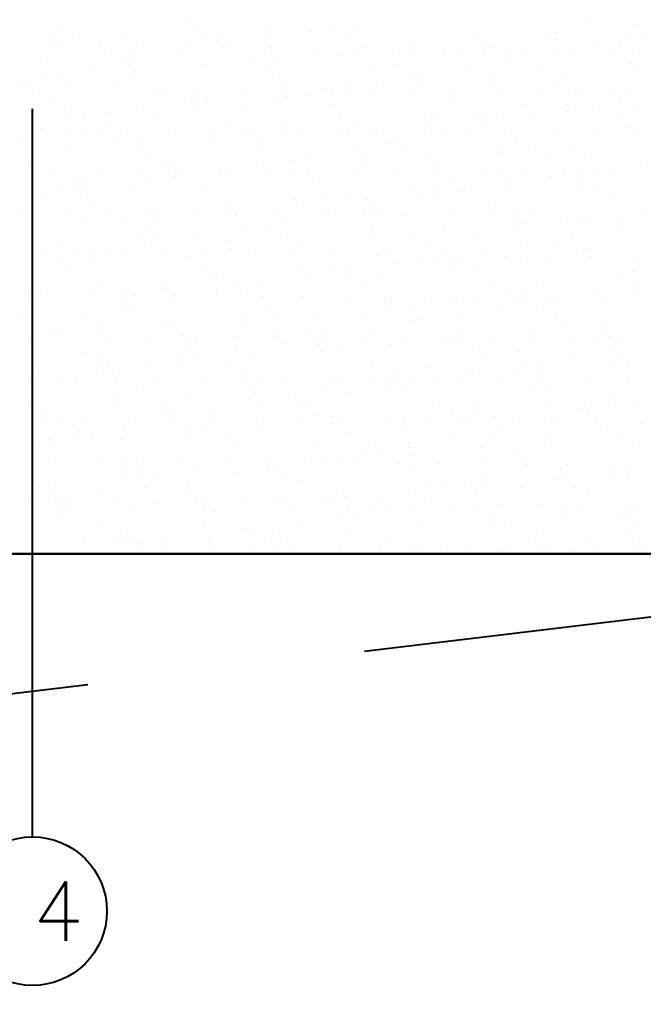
# Model space of a CAD drawing. Header units: millimetres. Extents: x -3 to 53, y -269 to 39.
# Drawn here: x 29.882 to 31.98, y 18.893 to 22.2 of the extents above; entities that cross this region are included whole.
import ezdxf
from ezdxf.enums import TextEntityAlignment as Align
from ezdxf.xclip import XClip

# ---------------------------------------------------------------- set-up
doc = ezdxf.new("R2010")
doc.units = ezdxf.units.MM
doc.header["$LTSCALE"] = 15
doc.header["$XCLIPFRAME"] = 2
for name, pattern in [('ACAD_ISO07W100', [3, 0, -3]), ('HIDDEN2', [0.1875, 0.125, -0.0625]), ('PHANTOM', [63.5, 31.75, -6.35, 6.35, -6.35, 6.35, -6.35]), ('PHANTOM2', [1.25, 0.625, -0.125, 0.125, -0.125, 0.125, -0.125])]:
    doc.linetypes.add(name, pattern=pattern)
doc.layers.get('0').update_dxf_attribs({"color": 250})
for name, color, linetype in [('A-EJES', 251, 'PHANTOM'), ('A-MURO BAJO', 251, 'Continuous'), ('A-PROYECCIONES', 250, 'HIDDEN2'), ('DLP_VERDE', 250, 'Continuous')]:
    doc.layers.add(name, color=color, linetype=linetype)
doc.layers.add('A-MUROS', color=252, linetype='Continuous', lineweight=30)
doc.styles.add('R80', font='ARIALN.TTF', dxfattribs={"height": 2.03})
doc.styles.add('ROMANS', font='romans.shx', dxfattribs={"width": 0.8})

# ---------------------------------------------------------------- blocks, each defined once
blk = doc.blocks.new('A$C9f73720c')
at = {"layer": 'A-MURO BAJO'}
blk.add_line((67.3776, 127.5973, 0), (61.6241, 108.7505, 0), dxfattribs=at)
at = {"layer": 'A-PROYECCIONES'}
blk.add_line((57.9161, 84.0296, 0), (65.9466, 129.074, 0), dxfattribs=at)
at = {"layer": 'DLP_VERDE'}
blk.add_line((67.3776, 127.5973), (61.6244, 108.7504), dxfattribs=at)
at = {"layer": 'DLP_VERDE', "linetype": 'Continuous'}
for p, q in [((61.0796, 113.0621), (61.0796, 113.0621)), ((61.124, 113.064), (61.124, 113.064)), ((61.1684, 113.0355), (61.1684, 113.0355)), ((61.0909, 113.0136), (61.0909, 113.0136)), ((61.1146, 112.9863), (61.1146, 112.9863)), ((61.1949, 112.9999), (61.1949, 112.9999)), ((61.217, 112.997), (61.217, 112.997)), ((61.1366, 112.9506), (61.1366, 112.9506)), ((61.2829, 112.9513), (61.2829, 112.9513)), ((61.3359, 112.9813), (61.3359, 112.9813)), ((61.4311, 112.9583), (61.4311, 112.9583)), ((61.2661, 112.9209), (61.2661, 112.9209)), ((61.3105, 112.9228), (61.3105, 112.9228)), ((61.3957, 112.9344), (61.3957, 112.9344)), ((61.5193, 112.9319), (61.5193, 112.9319)), ((61.0248, 112.904), (61.0248, 112.904)), ((61.1063, 112.9139), (61.1063, 112.9139)), ((61.3613, 112.9028), (61.3613, 112.9028)), ((61.3076, 112.8536), (61.3076, 112.8536)), ((61.6785, 112.884), (61.6785, 112.884)), ((61.0959, 112.8217), (61.0959, 112.8217)), ((61.534, 112.8212), (61.534, 112.8212)), ((61.2394, 112.8135), (61.2394, 112.8135)), ((61.3857, 112.8142), (61.3857, 112.8142)), ((61.5887, 112.8017), (61.5887, 112.8017)), ((61.6775, 112.813), (61.6775, 112.813)), ((61.7058, 112.7908), (61.7058, 112.7908)), ((61.8237, 112.8136), (61.8237, 112.8136)), ((61.8656, 112.7978), (61.8656, 112.7978)), ((61.91, 112.7997), (61.91, 112.7997)), ((61.9252, 112.8005), (61.9252, 112.8005)), ((61.0208, 112.7827), (61.0208, 112.7827)), ((61.0396, 112.7617), (61.0396, 112.7617)), ((61.0428, 112.7798), (61.0428, 112.7798)), ((61.084, 112.7636), (61.084, 112.7636)), ((61.1618, 112.7641), (61.1618, 112.7641)), ((61.2178, 112.7713), (61.2178, 112.7713)), ((61.2928, 112.7727), (61.2928, 112.7727)), ((61.4526, 112.7797), (61.4526, 112.7797)), ((61.497, 112.7817), (61.497, 112.7817)), ((61.5543, 112.7701), (61.5543, 112.7701)), ((61.1834, 112.7398), (61.1834, 112.7398)), ((61.2658, 112.7505), (61.2658, 112.7505)), ((61.2878, 112.7476), (61.2878, 112.7476)), ((61.4068, 112.7319), (61.4068, 112.7319)), ((61.5006, 112.7209), (61.5006, 112.7209)), ((61.8715, 112.7513), (61.8715, 112.7513)), ((61.1296, 112.6905), (61.1296, 112.6905)), ((61.5108, 112.7182), (61.5108, 112.7182)), ((61.5329, 112.7153), (61.5329, 112.7153)), ((61.6518, 112.6996), (61.6518, 112.6996)), ((61.7558, 112.6859), (61.7558, 112.6859)), ((62.1526, 112.6994), (62.1526, 112.6994)), ((61.0505, 112.6776), (61.0505, 112.6776)), ((61.1988, 112.6846), (61.1988, 112.6846)), ((61.3423, 112.6764), (61.3423, 112.6764)), ((61.4885, 112.6771), (61.4885, 112.6771)), ((61.6368, 112.6841), (61.6368, 112.6841)), ((61.7779, 112.683), (61.7779, 112.683)), ((61.7803, 112.6759), (61.7803, 112.6759)), ((61.7817, 112.669), (61.7817, 112.669)), ((61.8969, 112.6674), (61.8969, 112.6674)), ((61.9266, 112.6765), (61.9266, 112.6765)), ((62.0009, 112.6537), (62.0009, 112.6537)), ((62.0521, 112.6566), (62.0521, 112.6566)), ((62.0749, 112.6836), (62.0749, 112.6836)), ((62.0965, 112.6585), (62.0965, 112.6585)), ((62.1182, 112.6678), (62.1182, 112.6678)), ((62.2183, 112.6753), (62.2183, 112.6753)), ((62.3052, 112.6676), (62.3052, 112.6676)), ((62.3646, 112.676), (62.3646, 112.676)), ((61.2261, 112.6205), (61.2261, 112.6205)), ((61.2705, 112.6225), (61.2705, 112.6225)), ((61.4108, 112.6386), (61.4108, 112.6386)), ((61.4793, 112.6316), (61.4793, 112.6316)), ((61.6391, 112.6385), (61.6391, 112.6385)), ((61.6835, 112.6405), (61.6835, 112.6405)), ((61.7473, 112.6375), (61.7473, 112.6375)), ((61.8923, 112.6496), (61.8923, 112.6496)), ((62.0229, 112.6508), (62.0229, 112.6508)), ((62.1419, 112.6351), (62.1419, 112.6351)), ((62.2459, 112.6214), (62.2459, 112.6214)), ((62.4354, 112.6489), (62.4354, 112.6489)), ((61.0398, 112.6083), (61.0398, 112.6083)), ((61.0663, 112.6135), (61.0663, 112.6135)), ((61.3764, 112.6071), (61.3764, 112.6071)), ((61.6935, 112.5882), (61.6935, 112.5882)), ((62.0645, 112.6186), (62.0645, 112.6186)), ((62.2679, 112.6185), (62.2679, 112.6185)), ((62.3869, 112.6029), (62.3869, 112.6029)), ((62.4909, 112.5892), (62.4909, 112.5892)), ((61.0054, 112.5767), (61.0054, 112.5767)), ((61.3226, 112.5578), (61.3226, 112.5578)), ((62.3456, 112.5667), (62.3456, 112.5667)), ((62.513, 112.5863), (62.513, 112.5863)), ((62.632, 112.5706), (62.632, 112.5706)), ((62.6821, 112.5655), (62.6821, 112.5655)), ((62.736, 112.5569), (62.736, 112.5569)), ((62.758, 112.554), (62.758, 112.554)), ((60.9517, 112.5275), (60.9517, 112.5275)), ((60.9876, 112.5469), (60.9876, 112.5469)), ((61.0071, 112.5398), (61.0071, 112.5398)), ((61.0916, 112.5333), (61.0916, 112.5333)), ((61.1137, 112.5304), (61.1137, 112.5304)), ((61.1533, 112.5405), (61.1533, 112.5405)), ((61.3016, 112.5475), (61.3016, 112.5475)), ((61.4451, 112.5393), (61.4451, 112.5393)), ((61.5914, 112.54), (61.5914, 112.54)), ((61.7397, 112.547), (61.7397, 112.547)), ((61.8831, 112.5388), (61.8831, 112.5388)), ((61.9747, 112.5363), (61.9747, 112.5363)), ((62.0294, 112.5394), (62.0294, 112.5394)), ((62.1777, 112.5465), (62.1777, 112.5465)), ((62.3112, 112.5351), (62.3112, 112.5351)), ((62.3212, 112.5382), (62.3212, 112.5382)), ((62.4674, 112.5389), (62.4674, 112.5389)), ((62.4917, 112.5265), (62.4917, 112.5265)), ((62.6157, 112.5459), (62.6157, 112.5459)), ((62.6516, 112.5334), (62.6516, 112.5334)), ((62.696, 112.5354), (62.696, 112.5354)), ((62.7592, 112.5377), (62.7592, 112.5377)), ((61.2327, 112.5147), (61.2327, 112.5147)), ((61.3367, 112.501), (61.3367, 112.501)), ((61.3587, 112.4981), (61.3587, 112.4981)), ((61.6037, 112.5059), (61.6037, 112.5059)), ((61.6658, 112.4904), (61.6658, 112.4904)), ((61.8256, 112.4974), (61.8256, 112.4974)), ((61.87, 112.4993), (61.87, 112.4993)), ((61.9403, 112.5048), (61.9403, 112.5048)), ((62.0788, 112.5084), (62.0788, 112.5084)), ((62.2386, 112.5154), (62.2386, 112.5154)), ((62.283, 112.5173), (62.283, 112.5173)), ((62.6284, 112.5162), (62.6284, 112.5162)), ((60.9997, 112.4613), (60.9997, 112.4613)), ((61.0441, 112.4632), (61.0441, 112.4632)), ((61.2328, 112.4756), (61.2328, 112.4756)), ((61.2528, 112.4724), (61.2528, 112.4724)), ((61.4126, 112.4793), (61.4126, 112.4793)), ((61.457, 112.4813), (61.457, 112.4813)), ((61.4777, 112.4824), (61.4777, 112.4824)), ((61.5693, 112.4744), (61.5693, 112.4744)), ((61.5817, 112.4687), (61.5817, 112.4687)), ((61.6037, 112.4658), (61.6037, 112.4658)), ((61.8865, 112.4555), (61.8865, 112.4555)), ((62.2574, 112.4859), (62.2574, 112.4859)), ((61.1984, 112.444), (61.1984, 112.444)), ((61.5156, 112.4251), (61.5156, 112.4251)), ((61.7227, 112.4502), (61.7227, 112.4502)), ((61.8267, 112.4365), (61.8267, 112.4365)), ((61.8488, 112.4336), (61.8488, 112.4336)), ((62.5386, 112.434), (62.5386, 112.434)), ((60.9664, 112.4109), (60.9664, 112.4109)), ((61.1099, 112.4027), (61.1099, 112.4027)), ((61.1447, 112.3948), (61.1447, 112.3948)), ((61.2562, 112.4034), (61.2562, 112.4034)), ((61.4045, 112.4104), (61.4045, 112.4104)), ((61.5479, 112.4022), (61.5479, 112.4022)), ((61.6942, 112.4028), (61.6942, 112.4028)), ((61.8425, 112.4099), (61.8425, 112.4099)), ((61.9677, 112.4179), (61.9677, 112.4179)), ((61.986, 112.4016), (61.986, 112.4016)), ((62.0717, 112.4042), (62.0717, 112.4042)), ((62.0938, 112.4013), (62.0938, 112.4013)), ((62.1322, 112.4023), (62.1322, 112.4023)), ((62.1676, 112.4036), (62.1676, 112.4036)), ((62.2805, 112.4094), (62.2805, 112.4094)), ((62.424, 112.4011), (62.424, 112.4011)), ((62.5042, 112.4024), (62.5042, 112.4024)), ((62.5703, 112.4018), (62.5703, 112.4018)), ((62.7186, 112.4088), (62.7186, 112.4088)), ((61.7967, 112.3732), (61.7967, 112.3732)), ((62.0121, 112.3562), (62.0121, 112.3562)), ((62.0565, 112.3581), (62.0565, 112.3581)), ((62.1332, 112.3721), (62.1332, 112.3721)), ((62.2128, 112.3857), (62.2128, 112.3857)), ((62.2653, 112.3673), (62.2653, 112.3673)), ((62.3168, 112.372), (62.3168, 112.372)), ((62.3388, 112.3691), (62.3388, 112.3691)), ((62.4251, 112.3742), (62.4251, 112.3742)), ((62.4695, 112.3762), (62.4695, 112.3762)), ((62.6782, 112.3853), (62.6782, 112.3853)), ((61.2306, 112.3221), (61.2306, 112.3221)), ((61.4258, 112.3429), (61.4258, 112.3429)), ((61.4393, 112.3312), (61.4393, 112.3312)), ((61.5991, 112.3382), (61.5991, 112.3382)), ((61.6435, 112.3401), (61.6435, 112.3401)), ((61.7623, 112.3417), (61.7623, 112.3417)), ((61.8523, 112.3492), (61.8523, 112.3492)), ((62.0795, 112.3228), (62.0795, 112.3228)), ((62.4504, 112.3532), (62.4504, 112.3532)), ((62.4578, 112.3534), (62.4578, 112.3534)), ((62.5618, 112.3397), (62.5618, 112.3397)), ((62.5838, 112.3368), (62.5838, 112.3368)), ((60.9175, 112.3161), (60.9175, 112.3161)), ((60.9395, 112.3132), (60.9395, 112.3132)), ((61.0263, 112.3132), (61.0263, 112.3132)), ((61.0549, 112.3125), (61.0549, 112.3125)), ((61.0585, 112.2975), (61.0585, 112.2975)), ((61.1862, 112.3201), (61.1862, 112.3201)), ((61.3914, 112.3113), (61.3914, 112.3113)), ((61.7086, 112.2924), (61.7086, 112.2924)), ((62.7028, 112.3211), (62.7028, 112.3211)), ((60.921, 112.2668), (60.921, 112.2668)), ((61.0204, 112.281), (61.0204, 112.281)), ((61.0693, 112.2738), (61.0693, 112.2738)), ((61.1625, 112.2838), (61.1625, 112.2838)), ((61.1845, 112.2809), (61.1845, 112.2809)), ((61.2127, 112.2656), (61.2127, 112.2656)), ((61.3035, 112.2652), (61.3035, 112.2652)), ((61.3376, 112.2621), (61.3376, 112.2621)), ((61.359, 112.2663), (61.359, 112.2663)), ((61.5073, 112.2733), (61.5073, 112.2733)), ((61.6508, 112.2651), (61.6508, 112.2651)), ((61.797, 112.2657), (61.797, 112.2657)), ((61.9453, 112.2728), (61.9453, 112.2728)), ((62.0888, 112.2645), (62.0888, 112.2645)), ((62.2351, 112.2652), (62.2351, 112.2652)), ((62.3606, 112.2709), (62.3606, 112.2709)), ((62.3834, 112.2722), (62.3834, 112.2722)), ((62.5268, 112.264), (62.5268, 112.264)), ((62.6731, 112.2647), (62.6731, 112.2647)), ((62.6971, 112.2697), (62.6971, 112.2697)), ((60.9667, 112.2317), (60.9667, 112.2317)), ((61.4075, 112.2515), (61.4075, 112.2515)), ((61.4296, 112.2486), (61.4296, 112.2486)), ((61.5486, 112.233), (61.5486, 112.233)), ((61.9897, 112.2405), (61.9897, 112.2405)), ((62.3262, 112.2394), (62.3262, 112.2394)), ((62.4518, 112.2261), (62.4518, 112.2261)), ((62.6116, 112.2331), (62.6116, 112.2331)), ((62.656, 112.235), (62.656, 112.235)), ((61.6188, 112.2102), (61.6188, 112.2102)), ((61.6258, 112.19), (61.6258, 112.19)), ((61.6526, 112.2193), (61.6526, 112.2193)), ((61.6746, 112.2164), (61.6746, 112.2164)), ((61.7856, 112.197), (61.7856, 112.197)), ((61.7936, 112.2007), (61.7936, 112.2007)), ((61.83, 112.1989), (61.83, 112.1989)), ((61.9553, 112.209), (61.9553, 112.209)), ((62.0388, 112.208), (62.0388, 112.208)), ((62.1986, 112.215), (62.1986, 112.215)), ((62.243, 112.217), (62.243, 112.217)), ((62.2725, 112.1901), (62.2725, 112.1901)), ((62.6434, 112.2205), (62.6434, 112.2205)), ((60.9597, 112.1609), (60.9597, 112.1609)), ((61.0041, 112.1629), (61.0041, 112.1629)), ((61.2128, 112.172), (61.2128, 112.172)), ((61.2478, 112.1798), (61.2478, 112.1798)), ((61.3727, 112.179), (61.3727, 112.179)), ((61.4171, 112.1809), (61.4171, 112.1809)), ((61.5844, 112.1786), (61.5844, 112.1786)), ((61.8976, 112.187), (61.8976, 112.187)), ((61.9015, 112.1598), (61.9015, 112.1598)), ((61.9196, 112.1841), (61.9196, 112.1841)), ((62.0386, 112.1685), (62.0386, 112.1685)), ((60.7998, 112.154), (60.7998, 112.154)), ((60.8769, 112.1494), (60.8769, 112.1494)), ((60.8775, 112.129), (60.8775, 112.129)), ((61.0238, 112.1297), (61.0238, 112.1297)), ((61.1721, 112.1367), (61.1721, 112.1367)), ((61.2134, 112.1483), (61.2134, 112.1483)), ((61.3156, 112.1285), (61.3156, 112.1285)), ((61.4619, 112.1292), (61.4619, 112.1292)), ((61.5306, 112.1294), (61.5306, 112.1294)), ((61.6101, 112.1362), (61.6101, 112.1362)), ((61.7536, 112.128), (61.7536, 112.128)), ((61.8999, 112.1286), (61.8999, 112.1286)), ((62.0482, 112.1357), (62.0482, 112.1357)), ((62.1426, 112.1548), (62.1426, 112.1548)), ((62.1646, 112.1519), (62.1646, 112.1519)), ((62.1916, 112.1274), (62.1916, 112.1274)), ((62.2836, 112.1362), (62.2836, 112.1362)), ((62.3379, 112.1281), (62.3379, 112.1281)), ((62.4862, 112.1351), (62.4862, 112.1351)), ((62.5536, 112.1382), (62.5536, 112.1382)), ((62.6297, 112.1269), (62.6297, 112.1269)), ((60.8425, 112.1179), (60.8425, 112.1179)), ((61.1597, 112.099), (61.1597, 112.099)), ((62.1827, 112.1078), (62.1827, 112.1078)), ((62.3876, 112.1225), (62.3876, 112.1225)), ((62.4097, 112.1196), (62.4097, 112.1196)), ((62.5192, 112.1067), (62.5192, 112.1067)), ((62.5287, 112.1039), (62.5287, 112.1039)), ((60.7887, 112.0686), (60.7887, 112.0686)), ((60.8843, 112.0803), (60.8843, 112.0803)), ((60.9883, 112.0666), (60.9883, 112.0666)), ((61.0104, 112.0637), (61.0104, 112.0637)), ((61.8117, 112.0775), (61.8117, 112.0775)), ((62.0165, 112.0578), (62.0165, 112.0578)), ((62.1483, 112.0763), (62.1483, 112.0763)), ((62.2253, 112.0669), (62.2253, 112.0669)), ((62.3851, 112.0739), (62.3851, 112.0739)), ((62.4295, 112.0758), (62.4295, 112.0758)), ((62.6327, 112.0902), (62.6327, 112.0902)), ((62.6383, 112.0849), (62.6383, 112.0849)), ((61.1294, 112.048), (61.1294, 112.048)), ((61.2334, 112.0343), (61.2334, 112.0343)), ((61.2554, 112.0314), (61.2554, 112.0314)), ((61.3993, 112.0308), (61.3993, 112.0308)), ((61.4408, 112.0471), (61.4408, 112.0471)), ((61.5592, 112.0378), (61.5592, 112.0378)), ((61.6036, 112.0397), (61.6036, 112.0397)), ((61.7773, 112.0459), (61.7773, 112.0459)), ((61.8123, 112.0488), (61.8123, 112.0488)), ((61.9721, 112.0558), (61.9721, 112.0558)), ((62.0945, 112.0271), (62.0945, 112.0271)), ((62.4654, 112.0574), (62.4654, 112.0574)), ((60.7776, 112.0037), (60.7776, 112.0037)), ((60.8369, 112.0001), (60.8369, 112.0001)), ((60.9804, 111.9919), (60.9804, 111.9919)), ((60.9863, 112.0128), (60.9863, 112.0128)), ((61.0699, 112.0167), (61.0699, 112.0167)), ((61.1267, 111.9926), (61.1267, 111.9926)), ((61.1462, 112.0198), (61.1462, 112.0198)), ((61.1906, 112.0217), (61.1906, 112.0217)), ((61.2749, 111.9996), (61.2749, 111.9996)), ((61.3744, 112.0158), (61.3744, 112.0158)), ((61.4064, 112.0156), (61.4064, 112.0156)), ((61.4184, 111.9914), (61.4184, 111.9914)), ((61.4784, 112.0021), (61.4784, 112.0021)), ((61.5004, 111.9992), (61.5004, 111.9992)), ((61.5647, 111.9921), (61.5647, 111.9921)), ((61.713, 111.9991), (61.713, 111.9991)), ((61.7236, 111.9967), (61.7236, 111.9967)), ((62.0027, 111.9915), (62.0027, 111.9915)), ((62.151, 111.9986), (62.151, 111.9986)), ((62.589, 111.998), (62.589, 111.998)), ((61.0355, 111.9852), (61.0355, 111.9852)), ((61.3527, 111.9663), (61.3527, 111.9663)), ((61.6194, 111.9835), (61.6194, 111.9835)), ((61.7234, 111.9698), (61.7234, 111.9698)), ((61.7455, 111.9669), (61.7455, 111.9669)), ((61.8564, 111.9909), (61.8564, 111.9909)), ((62.2945, 111.9903), (62.2945, 111.9903)), ((62.3756, 111.9751), (62.3756, 111.9751)), ((62.4408, 111.991), (62.4408, 111.991)), ((60.9817, 111.936), (60.9817, 111.936)), ((61.8644, 111.9513), (61.8644, 111.9513)), ((61.9684, 111.9376), (61.9684, 111.9376)), ((61.9905, 111.9347), (61.9905, 111.9347)), ((62.0047, 111.9448), (62.0047, 111.9448)), ((62.3412, 111.9436), (62.3412, 111.9436)), ((62.4118, 111.9257), (62.4118, 111.9257)), ((62.5716, 111.9327), (62.5716, 111.9327)), ((61.6338, 111.9144), (61.6338, 111.9144)), ((61.7457, 111.8966), (61.7457, 111.8966)), ((61.7901, 111.8986), (61.7901, 111.8986)), ((61.9703, 111.9132), (61.9703, 111.9132)), ((61.9988, 111.9077), (61.9988, 111.9077)), ((62.1095, 111.919), (62.1095, 111.919)), ((62.1586, 111.9146), (62.1586, 111.9146)), ((62.203, 111.9166), (62.203, 111.9166)), ((62.2135, 111.9053), (62.2135, 111.9053)), ((62.2355, 111.9024), (62.2355, 111.9024)), ((62.2875, 111.8944), (62.2875, 111.8944)), ((60.7102, 111.8631), (60.7102, 111.8631)), ((60.9197, 111.8606), (60.9197, 111.8606)), ((60.9397, 111.863), (60.9397, 111.863)), ((60.9641, 111.8625), (60.9641, 111.8625)), ((61.1728, 111.8716), (61.1728, 111.8716)), ((61.2629, 111.884), (61.2629, 111.884)), ((61.3327, 111.8786), (61.3327, 111.8786)), ((61.3771, 111.8805), (61.3771, 111.8805)), ((61.3778, 111.8625), (61.3778, 111.8625)), ((61.5858, 111.8896), (61.5858, 111.8896)), ((61.5994, 111.8829), (61.5994, 111.8829)), ((61.8158, 111.862), (61.8158, 111.862)), ((61.9166, 111.864), (61.9166, 111.864)), ((62.2538, 111.8615), (62.2538, 111.8615)), ((62.3545, 111.8867), (62.3545, 111.8867)), ((62.4585, 111.873), (62.4585, 111.873)), ((62.4805, 111.8701), (62.4805, 111.8701)), ((60.7598, 111.8536), (60.7598, 111.8536)), ((60.7915, 111.856), (60.7915, 111.856)), ((60.8142, 111.8494), (60.8142, 111.8494)), ((60.8362, 111.8465), (60.8362, 111.8465)), ((60.8919, 111.8537), (60.8919, 111.8537)), ((60.9552, 111.8308), (60.9552, 111.8308)), ((61.0832, 111.8548), (61.0832, 111.8548)), ((61.2284, 111.8525), (61.2284, 111.8525)), ((61.2295, 111.8555), (61.2295, 111.8555)), ((61.5212, 111.8543), (61.5212, 111.8543)), ((61.5456, 111.8336), (61.5456, 111.8336)), ((61.6675, 111.855), (61.6675, 111.855)), ((61.9593, 111.8538), (61.9593, 111.8538)), ((62.1056, 111.8544), (62.1056, 111.8544)), ((62.3973, 111.8532), (62.3973, 111.8532)), ((62.5436, 111.8539), (62.5436, 111.8539)), ((60.8575, 111.8221), (60.8575, 111.8221)), ((61.0592, 111.8171), (61.0592, 111.8171)), ((61.0812, 111.8142), (61.0812, 111.8142)), ((61.1747, 111.8033), (61.1747, 111.8033)), ((61.2002, 111.7986), (61.2002, 111.7986)), ((62.1977, 111.8121), (62.1977, 111.8121)), ((62.5342, 111.8109), (62.5342, 111.8109)), ((60.8038, 111.7729), (60.8038, 111.7729)), ((61.3042, 111.7849), (61.3042, 111.7849)), ((61.3263, 111.782), (61.3263, 111.782)), ((61.4453, 111.7663), (61.4453, 111.7663)), ((61.8268, 111.7817), (61.8268, 111.7817)), ((62.1633, 111.7805), (62.1633, 111.7805)), ((62.1853, 111.7665), (62.1853, 111.7665)), ((62.3451, 111.7735), (62.3451, 111.7735)), ((62.3895, 111.7754), (62.3895, 111.7754)), ((62.4805, 111.7617), (62.4805, 111.7617)), ((61.3593, 111.7304), (61.3593, 111.7304)), ((61.4558, 111.7513), (61.4558, 111.7513)), ((61.5192, 111.7374), (61.5192, 111.7374)), ((61.5493, 111.7526), (61.5493, 111.7526)), ((61.5636, 111.7393), (61.5636, 111.7393)), ((61.5713, 111.7497), (61.5713, 111.7497)), ((61.6903, 111.7341), (61.6903, 111.7341)), ((61.7723, 111.7485), (61.7723, 111.7485)), ((61.7924, 111.7502), (61.7924, 111.7502)), ((61.9322, 111.7554), (61.9322, 111.7554)), ((61.9766, 111.7574), (61.9766, 111.7574)), ((62.1095, 111.7313), (62.1095, 111.7313)), ((60.6932, 111.7013), (60.6932, 111.7013)), ((60.7376, 111.7033), (60.7376, 111.7033)), ((60.748, 111.7182), (60.748, 111.7182)), ((60.8943, 111.7189), (60.8943, 111.7189)), ((60.9463, 111.7124), (60.9463, 111.7124)), ((61.0426, 111.7259), (61.0426, 111.7259)), ((61.0849, 111.721), (61.0849, 111.721)), ((61.1062, 111.7194), (61.1062, 111.7194)), ((61.1506, 111.7213), (61.1506, 111.7213)), ((61.1861, 111.7177), (61.1861, 111.7177)), ((61.3323, 111.7184), (61.3323, 111.7184)), ((61.4214, 111.7198), (61.4214, 111.7198)), ((61.4806, 111.7254), (61.4806, 111.7254)), ((61.6241, 111.7172), (61.6241, 111.7172)), ((61.7386, 111.7009), (61.7386, 111.7009)), ((61.7704, 111.7179), (61.7704, 111.7179)), ((61.7943, 111.7204), (61.7943, 111.7204)), ((61.8163, 111.7175), (61.8163, 111.7175)), ((61.9186, 111.7249), (61.9186, 111.7249)), ((61.9353, 111.7018), (61.9353, 111.7018)), ((62.0621, 111.7167), (62.0621, 111.7167)), ((62.2084, 111.7173), (62.2084, 111.7173)), ((62.3567, 111.7244), (62.3567, 111.7244)), ((62.5002, 111.7161), (62.5002, 111.7161)), ((60.714, 111.6906), (60.714, 111.6906)), ((61.0505, 111.6894), (61.0505, 111.6894)), ((61.3677, 111.6706), (61.3677, 111.6706)), ((62.0393, 111.6881), (62.0393, 111.6881)), ((62.0614, 111.6852), (62.0614, 111.6852)), ((62.1803, 111.6695), (62.1803, 111.6695)), ((62.3907, 111.6794), (62.3907, 111.6794)), ((60.64, 111.6322), (60.64, 111.6322)), ((60.6621, 111.6293), (60.6621, 111.6293)), ((60.6796, 111.6591), (60.6796, 111.6591)), ((60.9967, 111.6402), (60.9967, 111.6402)), ((62.0197, 111.649), (62.0197, 111.649)), ((62.2843, 111.6558), (62.2843, 111.6558)), ((62.3064, 111.6529), (62.3064, 111.6529)), ((62.3563, 111.6478), (62.3563, 111.6478)), ((62.4254, 111.6373), (62.4254, 111.6373)), ((60.6258, 111.6098), (60.6258, 111.6098)), ((60.781, 111.6136), (60.781, 111.6136)), ((60.885, 111.5999), (60.885, 111.5999)), ((60.9071, 111.597), (60.9071, 111.597)), ((61.6488, 111.6186), (61.6488, 111.6186)), ((61.7057, 111.5962), (61.7057, 111.5962)), ((61.7501, 111.5982), (61.7501, 111.5982)), ((61.9588, 111.6073), (61.9588, 111.6073)), ((61.9853, 111.6175), (61.9853, 111.6175)), ((62.1187, 111.6143), (62.1187, 111.6143)), ((62.1631, 111.6162), (62.1631, 111.6162)), ((62.3025, 111.5986), (62.3025, 111.5986)), ((62.3718, 111.6253), (62.3718, 111.6253)), ((60.7074, 111.5894), (60.7074, 111.5894)), ((60.8509, 111.5811), (60.8509, 111.5811)), ((60.9241, 111.5621), (60.9241, 111.5621)), ((60.9971, 111.5818), (60.9971, 111.5818)), ((61.0261, 111.5814), (61.0261, 111.5814)), ((61.1301, 111.5677), (61.1301, 111.5677)), ((61.1328, 111.5712), (61.1328, 111.5712)), ((61.1454, 111.5888), (61.1454, 111.5888)), ((61.1521, 111.5648), (61.1521, 111.5648)), ((61.2779, 111.5883), (61.2779, 111.5883)), ((61.2889, 111.5806), (61.2889, 111.5806)), ((61.2927, 111.5782), (61.2927, 111.5782)), ((61.3371, 111.5801), (61.3371, 111.5801)), ((61.4352, 111.5813), (61.4352, 111.5813)), ((61.5458, 111.5893), (61.5458, 111.5893)), ((61.5835, 111.5883), (61.5835, 111.5883)), ((61.6144, 111.5871), (61.6144, 111.5871)), ((61.7269, 111.5801), (61.7269, 111.5801)), ((61.8732, 111.5807), (61.8732, 111.5807)), ((61.9316, 111.5682), (61.9316, 111.5682)), ((62.0215, 111.5878), (62.0215, 111.5878)), ((62.165, 111.5796), (62.165, 111.5796)), ((62.3112, 111.5802), (62.3112, 111.5802)), ((62.4595, 111.5873), (62.4595, 111.5873)), ((60.7198, 111.5532), (60.7198, 111.5532)), ((60.8797, 111.5602), (60.8797, 111.5602)), ((60.907, 111.5579), (60.907, 111.5579)), ((61.2435, 111.5567), (61.2435, 111.5567)), ((61.2711, 111.5491), (61.2711, 111.5491)), ((61.3751, 111.5354), (61.3751, 111.5354)), ((61.3971, 111.5325), (61.3971, 111.5325)), ((61.5607, 111.5379), (61.5607, 111.5379)), ((60.8725, 111.5264), (60.8725, 111.5264)), ((61.1897, 111.5075), (61.1897, 111.5075)), ((61.5161, 111.5169), (61.5161, 111.5169)), ((61.6201, 111.5032), (61.6201, 111.5032)), ((61.6422, 111.5003), (61.6422, 111.5003)), ((62.2127, 111.5163), (62.2127, 111.5163)), ((60.8188, 111.4771), (60.8188, 111.4771)), ((61.7612, 111.4846), (61.7612, 111.4846)), ((61.8418, 111.486), (61.8418, 111.486)), ((61.8652, 111.4709), (61.8652, 111.4709)), ((61.8872, 111.468), (61.8872, 111.468)), ((62.1453, 111.4661), (62.1453, 111.4661)), ((62.1783, 111.4848), (62.1783, 111.4848)), ((62.3052, 111.4731), (62.3052, 111.4731)), ((62.3496, 111.475), (62.3496, 111.475)), ((60.6619, 111.4452), (60.6619, 111.4452)), ((60.8102, 111.4523), (60.8102, 111.4523)), ((60.9537, 111.444), (60.9537, 111.444)), ((61.1, 111.4447), (61.1, 111.4447)), ((61.2483, 111.4517), (61.2483, 111.4517)), ((61.3193, 111.4301), (61.3193, 111.4301)), ((61.3917, 111.4435), (61.3917, 111.4435)), ((61.4709, 111.4556), (61.4709, 111.4556)), ((61.4792, 111.437), (61.4792, 111.437)), ((61.5236, 111.439), (61.5236, 111.439)), ((61.538, 111.4442), (61.538, 111.4442)), ((61.6863, 111.4512), (61.6863, 111.4512)), ((61.7323, 111.4481), (61.7323, 111.4481)), ((61.8074, 111.4544), (61.8074, 111.4544)), ((61.8298, 111.443), (61.8298, 111.443)), ((61.8922, 111.4551), (61.8922, 111.4551)), ((61.9366, 111.457), (61.9366, 111.457)), ((61.976, 111.4436), (61.976, 111.4436)), ((62.0062, 111.4523), (62.0062, 111.4523)), ((62.1102, 111.4386), (62.1102, 111.4386)), ((62.1243, 111.4507), (62.1243, 111.4507)), ((62.1246, 111.4355), (62.1246, 111.4355)), ((62.1322, 111.4357), (62.1322, 111.4357)), ((62.2678, 111.4424), (62.2678, 111.4424)), ((62.4141, 111.4431), (62.4141, 111.4431)), ((60.6069, 111.3964), (60.6069, 111.3964)), ((60.6532, 111.401), (60.6532, 111.401)), ((60.6976, 111.4029), (60.6976, 111.4029)), ((60.9063, 111.412), (60.9063, 111.412)), ((61.0662, 111.419), (61.0662, 111.419)), ((61.0999, 111.4252), (61.0999, 111.4252)), ((61.1106, 111.4209), (61.1106, 111.4209)), ((61.4364, 111.4241), (61.4364, 111.4241)), ((61.7536, 111.4052), (61.7536, 111.4052)), ((62.2512, 111.4201), (62.2512, 111.4201)), ((62.3552, 111.4064), (62.3552, 111.4064)), ((62.3772, 111.4035), (62.3772, 111.4035)), ((60.6946, 111.3633), (60.6946, 111.3633)), ((60.7109, 111.3827), (60.7109, 111.3827)), ((60.729, 111.3948), (60.729, 111.3948)), ((60.7329, 111.3798), (60.7329, 111.3798)), ((60.8519, 111.3642), (60.8519, 111.3642)), ((61.0655, 111.3937), (61.0655, 111.3937)), ((61.3827, 111.3748), (61.3827, 111.3748)), ((62.4057, 111.3836), (62.4057, 111.3836)), ((60.9559, 111.3505), (60.9559, 111.3505)), ((60.9779, 111.3476), (60.9779, 111.3476)), ((61.0118, 111.3444), (61.0118, 111.3444)), ((61.0969, 111.3319), (61.0969, 111.3319)), ((62.0348, 111.3533), (62.0348, 111.3533)), ((62.3713, 111.3521), (62.3713, 111.3521)), ((60.6185, 111.3075), (60.6185, 111.3075)), ((60.6408, 111.3141), (60.6408, 111.3141)), ((60.7648, 111.3081), (60.7648, 111.3081)), ((60.9131, 111.3152), (60.9131, 111.3152)), ((61.0565, 111.3069), (61.0565, 111.3069)), ((61.2009, 111.3182), (61.2009, 111.3182)), ((61.2028, 111.3076), (61.2028, 111.3076)), ((61.223, 111.3153), (61.223, 111.3153)), ((61.342, 111.2997), (61.342, 111.2997)), ((61.3511, 111.3146), (61.3511, 111.3146)), ((61.4946, 111.3064), (61.4946, 111.3064)), ((61.6408, 111.3071), (61.6408, 111.3071)), ((61.6638, 111.3229), (61.6638, 111.3229)), ((61.7101, 111.2978), (61.7101, 111.2978)), ((61.7891, 111.3141), (61.7891, 111.3141)), ((61.9188, 111.3069), (61.9188, 111.3069)), ((61.9326, 111.3059), (61.9326, 111.3059)), ((62.0004, 111.3217), (62.0004, 111.3217)), ((62.0787, 111.3139), (62.0787, 111.3139)), ((62.0789, 111.3065), (62.0789, 111.3065)), ((62.1231, 111.3158), (62.1231, 111.3158)), ((62.2272, 111.3136), (62.2272, 111.3136)), ((62.3175, 111.3028), (62.3175, 111.3028)), ((62.3318, 111.3249), (62.3318, 111.3249)), ((62.3706, 111.3053), (62.3706, 111.3053)), ((61.0928, 111.2708), (61.0928, 111.2708)), ((61.2527, 111.2778), (61.2527, 111.2778)), ((61.2929, 111.2925), (61.2929, 111.2925)), ((61.2971, 111.2798), (61.2971, 111.2798)), ((61.446, 111.286), (61.446, 111.286)), ((61.468, 111.2831), (61.468, 111.2831)), ((61.5058, 111.2889), (61.5058, 111.2889)), ((61.587, 111.2674), (61.587, 111.2674)), ((61.6294, 111.2914), (61.6294, 111.2914)), ((61.6657, 111.2959), (61.6657, 111.2959)), ((61.9466, 111.2725), (61.9466, 111.2725)), ((60.5511, 111.2318), (60.5511, 111.2318)), ((60.6798, 111.2528), (60.6798, 111.2528)), ((60.8397, 111.2598), (60.8397, 111.2598)), ((60.8841, 111.2617), (60.8841, 111.2617)), ((60.922, 111.2622), (60.922, 111.2622)), ((61.2585, 111.261), (61.2585, 111.261)), ((61.5757, 111.2421), (61.5757, 111.2421)), ((61.691, 111.2537), (61.691, 111.2537)), ((61.713, 111.2508), (61.713, 111.2508)), ((61.832, 111.2351), (61.832, 111.2351)), ((60.5166, 111.2003), (60.5166, 111.2003)), ((60.8876, 111.2306), (60.8876, 111.2306)), ((61.2047, 111.2117), (61.2047, 111.2117)), ((61.936, 111.2214), (61.936, 111.2214)), ((61.9581, 111.2185), (61.9581, 111.2185)), ((62.077, 111.2029), (62.077, 111.2029)), ((62.2277, 111.2206), (62.2277, 111.2206)), ((60.5367, 111.1655), (60.5367, 111.1655)), ((60.5779, 111.1786), (60.5779, 111.1786)), ((60.7213, 111.1703), (60.7213, 111.1703)), ((60.8338, 111.1814), (60.8338, 111.1814)), ((60.8676, 111.171), (60.8676, 111.171)), ((61.0159, 111.178), (61.0159, 111.178)), ((61.1594, 111.1698), (61.1594, 111.1698)), ((61.3056, 111.1705), (61.3056, 111.1705)), ((61.4539, 111.1775), (61.4539, 111.1775)), ((61.5974, 111.1693), (61.5974, 111.1693)), ((61.7437, 111.17), (61.7437, 111.17)), ((61.8568, 111.1902), (61.8568, 111.1902)), ((61.892, 111.177), (61.892, 111.177)), ((62.0354, 111.1688), (62.0354, 111.1688)), ((62.1053, 111.1657), (62.1053, 111.1657)), ((62.1811, 111.1892), (62.1811, 111.1892)), ((62.1817, 111.1694), (62.1817, 111.1694)), ((62.1933, 111.189), (62.1933, 111.189)), ((62.2031, 111.1863), (62.2031, 111.1863)), ((62.2652, 111.1727), (62.2652, 111.1727)), ((62.3096, 111.1747), (62.3096, 111.1747)), ((62.3221, 111.1706), (62.3221, 111.1706)), ((62.33, 111.1765), (62.33, 111.1765)), ((60.5588, 111.1626), (60.5588, 111.1626)), ((60.6777, 111.147), (60.6777, 111.147)), ((60.7818, 111.1333), (60.7818, 111.1333)), ((61.4392, 111.1367), (61.4392, 111.1367)), ((61.4836, 111.1386), (61.4836, 111.1386)), ((61.4859, 111.1598), (61.4859, 111.1598)), ((61.6923, 111.1477), (61.6923, 111.1477)), ((61.8224, 111.1587), (61.8224, 111.1587)), ((61.8522, 111.1547), (61.8522, 111.1547)), ((61.8966, 111.1566), (61.8966, 111.1566)), ((62.1396, 111.1398), (62.1396, 111.1398)), ((60.6132, 111.1006), (60.6132, 111.1006)), ((60.6576, 111.1025), (60.6576, 111.1025)), ((60.744, 111.0991), (60.744, 111.0991)), ((60.8038, 111.1304), (60.8038, 111.1304)), ((60.8663, 111.1116), (60.8663, 111.1116)), ((60.9228, 111.1147), (60.9228, 111.1147)), ((61.0262, 111.1186), (61.0262, 111.1186)), ((61.0268, 111.101), (61.0268, 111.101)), ((61.0706, 111.1206), (61.0706, 111.1206)), ((61.115, 111.1295), (61.115, 111.1295)), ((61.2793, 111.1297), (61.2793, 111.1297)), ((61.4515, 111.1283), (61.4515, 111.1283)), ((61.7687, 111.1094), (61.7687, 111.1094)), ((60.7096, 111.0676), (60.7096, 111.0676)), ((61.0488, 111.0981), (61.0488, 111.0981)), ((61.0805, 111.0979), (61.0805, 111.0979)), ((61.1678, 111.0825), (61.1678, 111.0825)), ((61.2718, 111.0688), (61.2718, 111.0688)), ((61.2938, 111.0659), (61.2938, 111.0659)), ((61.3977, 111.079), (61.3977, 111.079)), ((60.6807, 111.0415), (60.6807, 111.0415)), ((60.8242, 111.0332), (60.8242, 111.0332)), ((60.9705, 111.0339), (60.9705, 111.0339)), ((61.0268, 111.0487), (61.0268, 111.0487)), ((61.1187, 111.0409), (61.1187, 111.0409)), ((61.2622, 111.0327), (61.2622, 111.0327)), ((61.4085, 111.0334), (61.4085, 111.0334)), ((61.4128, 111.0502), (61.4128, 111.0502)), ((61.5168, 111.0365), (61.5168, 111.0365)), ((61.5389, 111.0336), (61.5389, 111.0336)), ((61.5568, 111.0404), (61.5568, 111.0404)), ((61.8465, 111.0329), (61.8465, 111.0329)), ((61.9948, 111.0399), (61.9948, 111.0399)), ((62.0498, 111.0575), (62.0498, 111.0575)), ((60.6559, 111.0183), (60.6559, 111.0183)), ((61.6579, 111.0179), (61.6579, 111.0179)), ((61.6789, 111.0271), (61.6789, 111.0271)), ((61.7002, 111.0322), (61.7002, 111.0322)), ((61.7619, 111.0042), (61.7619, 111.0042)), ((61.7839, 111.0013), (61.7839, 111.0013)), ((61.8788, 111.0065), (61.8788, 111.0065)), ((62.0154, 111.026), (62.0154, 111.026)), ((62.0387, 111.0135), (62.0387, 111.0135)), ((62.0831, 111.0154), (62.0831, 111.0154)), ((62.1383, 111.0317), (62.1383, 111.0317)), ((62.2846, 111.0323), (62.2846, 111.0323)), ((62.2918, 111.0246), (62.2918, 111.0246)), ((60.937, 110.9664), (60.937, 110.9664)), ((61.0528, 110.9705), (61.0528, 110.9705)), ((61.2127, 110.9774), (61.2127, 110.9774)), ((61.2571, 110.9794), (61.2571, 110.9794)), ((61.3079, 110.9968), (61.3079, 110.9968)), ((61.4658, 110.9885), (61.4658, 110.9885)), ((61.6257, 110.9955), (61.6257, 110.9955)), ((61.6444, 110.9956), (61.6444, 110.9956)), ((61.6701, 110.9974), (61.6701, 110.9974)), ((61.9029, 110.9857), (61.9029, 110.9857)), ((61.9616, 110.9767), (61.9616, 110.9767)), ((62.0069, 110.972), (62.0069, 110.972)), ((62.0289, 110.9691), (62.0289, 110.9691)), ((60.8441, 110.9614), (60.8441, 110.9614)), ((61.2735, 110.9652), (61.2735, 110.9652)), ((61.5907, 110.9463), (61.5907, 110.9463)), ((62.1479, 110.9534), (62.1479, 110.9534)), ((62.2519, 110.9397), (62.2519, 110.9397)), ((62.274, 110.9368), (62.274, 110.9368)), ((61.2198, 110.916), (61.2198, 110.916)), ((61.2216, 110.9038), (61.2216, 110.9038)), ((61.6596, 110.9033), (61.6596, 110.9033)), ((62.0976, 110.9028), (62.0976, 110.9028)), ((62.2428, 110.9248), (62.2428, 110.9248)), ((61.0733, 110.8968), (61.0733, 110.8968)), ((61.365, 110.8956), (61.365, 110.8956)), ((61.5113, 110.8963), (61.5113, 110.8963)), ((61.8031, 110.8951), (61.8031, 110.8951)), ((61.8718, 110.8944), (61.8718, 110.8944)), ((61.9494, 110.8958), (61.9494, 110.8958)), ((62.2084, 110.8933), (62.2084, 110.8933)), ((62.2252, 110.8723), (62.2252, 110.8723)), ((62.2411, 110.8946), (62.2411, 110.8946)), ((62.2696, 110.8743), (62.2696, 110.8743)), ((61.3992, 110.8363), (61.3992, 110.8363)), ((61.4436, 110.8382), (61.4436, 110.8382)), ((61.5009, 110.8641), (61.5009, 110.8641)), ((61.6523, 110.8473), (61.6523, 110.8473)), ((61.8122, 110.8543), (61.8122, 110.8543)), ((61.8374, 110.8629), (61.8374, 110.8629)), ((61.8566, 110.8562), (61.8566, 110.8562)), ((62.0653, 110.8654), (62.0653, 110.8654)), ((62.1546, 110.844), (62.1546, 110.844)), ((61.3427, 110.8193), (61.3427, 110.8193)), ((61.3647, 110.8164), (61.3647, 110.8164)), ((61.4665, 110.8325), (61.4665, 110.8325)), ((61.7837, 110.8137), (61.7837, 110.8137)), ((61.4127, 110.7833), (61.4127, 110.7833)), ((61.4837, 110.8007), (61.4837, 110.8007)), ((61.5877, 110.787), (61.5877, 110.787)), ((61.6097, 110.7841), (61.6097, 110.7841)), ((61.7287, 110.7685), (61.7287, 110.7685)), ((61.6142, 110.7592), (61.6142, 110.7592)), ((61.7624, 110.7662), (61.7624, 110.7662)), ((61.8327, 110.7548), (61.8327, 110.7548)), ((61.8548, 110.7519), (61.8548, 110.7519)), ((61.9059, 110.758), (61.9059, 110.758)), ((61.9738, 110.7362), (61.9738, 110.7362)), ((62.0522, 110.7587), (62.0522, 110.7587)), ((62.0648, 110.7617), (62.0648, 110.7617)), ((62.2005, 110.7657), (62.2005, 110.7657)), ((61.6939, 110.7314), (61.6939, 110.7314)), ((61.8388, 110.7062), (61.8388, 110.7062)), ((61.9987, 110.7131), (61.9987, 110.7131)), ((62.0304, 110.7302), (62.0304, 110.7302)), ((62.0431, 110.7151), (62.0431, 110.7151)), ((62.0778, 110.7225), (62.0778, 110.7225)), ((62.0998, 110.7196), (62.0998, 110.7196)), ((62.2188, 110.704), (62.2188, 110.704)), ((61.9767, 110.681), (61.9767, 110.681)), ((62.0088, 110.6209), (62.0088, 110.6209)), ((62.155, 110.6215), (62.155, 110.6215))]:
    blk.add_line(p, q, dxfattribs=at)
at = {"style": 'R80'}
for height, rotation, p in [(0.09, 0.009, (39.554, 141.0046, 0)), (0.09, 0.009, (45.7984, 139.3226, 0)), (0.09, 0.009, (50.4634, 135.3578, 0)), (0.09, 0.009, (41.9784, 129.0436, 0)), (0.09, 0.009, (37.8409, 128.6089, 0)), (0.09, 0.009, (35.483, 116.3582, 0)), (0.09, 0.009, (38.5607, 113.6321, 0)), (0.09, 0.009, (45.1292, 84.3757, 0)), (0.09, 0.009, (43.9111, 83.9335, 0)), (0.09, 0.009, (43.1485, 83.401, 0)), (0.09, 0.009, (28.0067, 80.1071, 0)), (0.09, 0.009, (44.3753, 79.9046, 0)), (0.09, 0.009, (55.151, 79.2173, 0)), (0.09, 0.009, (38.2608, 76.0049)), (0.09, 0.009, (39.0036, 75.5558)), (0.09, 0.009, (27.5137, 75.2133, 0)), (0.09, 0.009, (27.5137, 75.2133, 0)), (0.09, 0.009, (39.8519, 75.1543)), (0.09, 0.009, (25.3599, 70.2709, 0)), (0.09, 0.009, (32.1646, 69.192, 0)), (0.09, 0.009, (32.1646, 69.192, 0)), (0.09, 0.009, (26.9947, 68.6392, 0)), (0.09, 0.009, (59.8504, 67.3859, 0)), (0.09, 0.009, (24.839, 65.5107, 0)), (0.09, 0.009, (24.839, 65.5107, 0)), (0.09, 0.009, (33.5008, 60.261, 0)), (0.09, 0.009, (33.5008, 60.261, 0)), (0.09, 347.3908, (17.1069, 59.2726, 0)), (0.09, 0.009, (26.4708, 59.2035, 0)), (0.09, 0.009, (26.4708, 59.2035, 0)), (0.09, 0.009, (23.1216, 58.7685, 0)), (0.09, 0.009, (23.1216, 58.7685, 0)), (0.09, 0.009, (27.6632, 55.3959, 0)), (0.09, 0.009, (27.6632, 55.3959, 0)), (0.09, 0.009, (22.2239, 54.9818, 0)), (0.09, 0.009, (22.2239, 54.9818, 0)), (0.09, 0.009, (65.7174, 53.5803, 0)), (0.09, 0.009, (38.377, 51.7166, 0)), (0.09, 0.009, (38.377, 51.7166, 0)), (0.09, 0.009, (21.0294, 51.3767, 0)), (0.09, 0.009, (21.0294, 51.3767, 0)), (0.09, 0.009, (29.4091, 50.8876, 0)), (0.09, 0.009, (29.4091, 50.8876, 0)), (0.09, 0.009, (22.5184, 48.0808, 0)), (0.09, 0.009, (22.5184, 48.0808, 0)), (0.09, 0.009, (32.8305, 47.9478, 0)), (0.09, 0.009, (38.6414, 47.9238, 0)), (0.09, 1.5576, (45.5013, 47.0033, 0)), (0.09, 1.5576, (45.5013, 47.0033, 0)), (0.09, 1.5576, (42.9613, 45.8781, 0)), (0.09, 0.009, (31.2252, 43.4352, 0)), (0.09, 0.009, (31.2252, 43.4352, 0)), (0.09, 0.009, (24.8291, 43.3056, 0)), (0.09, 0.009, (24.8291, 43.3056, 0)), (0.09, 0.009, (28.8684, 42.6092, 0)), (0.09, 0.009, (28.8684, 42.6092, 0)), (0.09, 0.009, (46.0815, 42.4048, 0)), (0.09, 0.009, (19.0307, 42.0559, 0)), (0.09, 0.009, (19.0307, 42.0559, 0)), (0.09, 0.009, (70.9067, 41.0329, 0)), (0.09, 0.009, (22.7765, 38.7407, 0)), (0.09, 0.009, (22.7765, 38.7407, 0)), (0.09, 0.009, (17.8952, 37.4624, 0)), (0.09, 0.009, (17.8952, 37.4624, 0)), (0.09, 0.009, (25.8226, 33.2142, 0)), (0.09, 0.009, (21.5027, 31.2754, 0)), (0.1403, 0.009, (43.0178, 29.8778, 0)), (0.09, 0.009, (24.3978, 29.2659, 0)), (0.09, 0.009, (49.7565, 29.0287, 0)), (0.09, 0.009, (16.51, 28.4123, 0)), (0.09, 0.009, (16.51, 28.4123, 0)), (0.09, 0.009, (40.7946, 24.893, 0)), (0.09, 0.009, (18.1268, 23.6374, 0)), (0.09, 0.009, (20.346, 20.3291, 0)), (0.09, 0.009, (38.3365, 19.4632, 0)), (0.09, 0.009, (18.2869, 15.9828, 0)), (0.09, 0.009, (36.6694, 12.5977, 0)), (0.09, 337.7998, (24.7536, 11.2334, 0)), (0.09, 0.009, (33.5928, 10.3508, 0)), (0.09, 337.7998, (21.6109, 10.1247, 0)), (0.09, 337.7998, (16.5605, 9.5998, 0)), (0.09, 337.7998, (29.9414, 8.9534, 0)), (0.09, 337.7998, (31.6402, 7.9561, 0)), (0.09, 337.7998, (26.736, 7.7966, 0)), (0.09, 337.7998, (32.0288, 7.0232, 0)), (0.09, 0.009, (23.3239, 5.5763, 0)), (0.09, 0.009, (16.5347, 5.5678, 0)), (0.09, 0.009, (34.4718, 3.6379, 0))]:
    blk.add_attdef('N.P.T.+0.00', text='', height=height, rotation=rotation, dxfattribs=at).set_placement(p, align=Align.MIDDLE_CENTER)
for p in [(49.9263, 138.2431, 0), (56.6904, 136.252, 0), (60.5336, 135.5237, 0), (42.6322, 135.1839), (46.2516, 126.9171), (35.1548, 97.8545, 0), (31.2618, 93.9445, 0), (17.9393, 86.8861, 0), (34.7444, 85.6148, 0), (35.5048, 81.4636, 0), (34.6534, 76.9929, 0), (59.6668, 73.2509), (40.4113, 65.8421, 0), (43.5611, 65.2125, 0), (64.4681, 61.3857), (43.9111, 51.4927, 0), (32.9744, 51.0828, 0), (48.0327, 50.0735, 0), (69.3242, 50.0814, 0), (52.9599, 39.4701, 0), (74.4159, 35.7467, 0)]:
    blk.add_attdef('N.P.T.+0.00', text='', height=0.2109, dxfattribs=at).set_placement(p, align=Align.MIDDLE_CENTER)
blk = doc.blocks.new('Ejes_Torre G')
at = {"layer": 'A-EJES', "linetype": 'PHANTOM2', "ltscale": 0.5}
blk.add_lwpolyline([(29.925, -2.75), (29.925, -0.3)], dxfattribs=at)
at = {"layer": 'A-EJES', "linetype": 'Continuous'}
blk.add_circle((29.925, -3), 0.25, dxfattribs=at)
at = {"layer": 'A-EJES', "linetype": 'Continuous', "style": 'ROMANS'}
blk.add_text('14', height=0.2, dxfattribs=at).set_placement((29.925, -3), align=Align.MIDDLE_CENTER)

msp = doc.modelspace()

# ---------------------------------------------------------------- block references
at = {"linetype": 'ACAD_ISO07W100', "ltscale": 5}
ref = msp.add_blockref('A$C9f73720c', (-94.0043, 47.5864), dxfattribs=dict(at, rotation=286.9770955472961))
XClip(ref).set_block_clipping_path([(53.9739667831, 80.2683385944), (69.3730303047, 130.7085147865), (51.0595701083, 136.2994971771), (35.6605065867, 85.8593209849)])

# ---------------------------------------------------------------- next in the draw order: block references
at = {"layer": 'A-MUROS'}
msp.add_blockref('Ejes_Torre G', (0, 22.2), dxfattribs=at)

doc.saveas('drawing.dxf')
